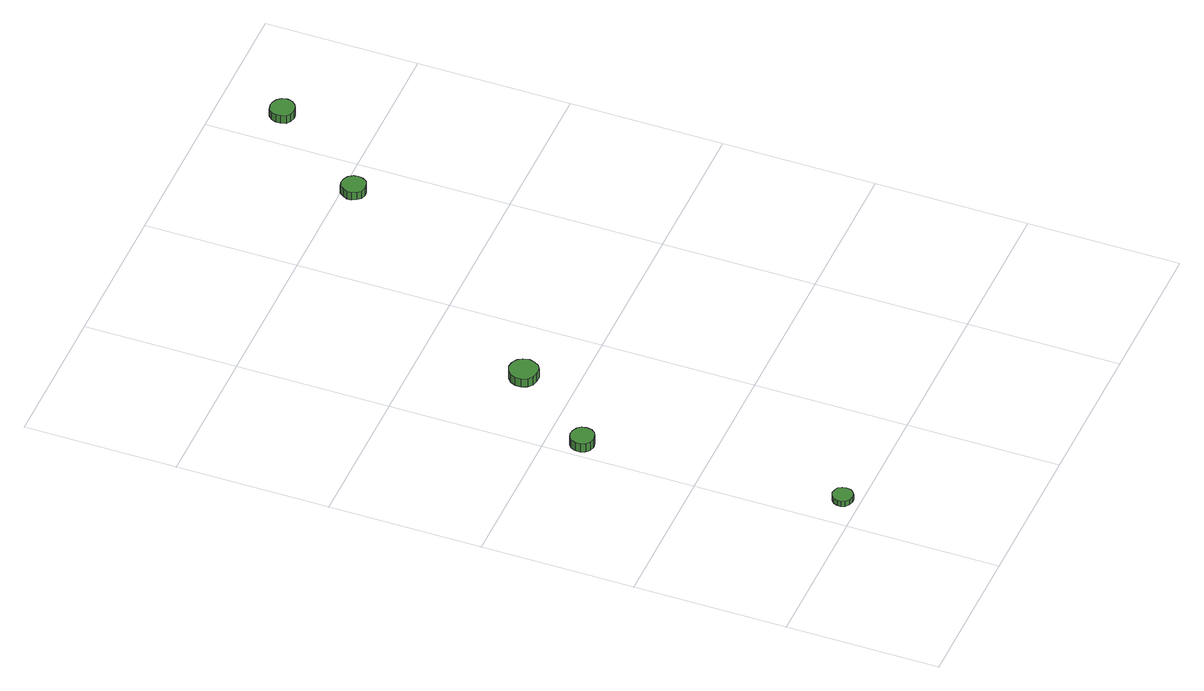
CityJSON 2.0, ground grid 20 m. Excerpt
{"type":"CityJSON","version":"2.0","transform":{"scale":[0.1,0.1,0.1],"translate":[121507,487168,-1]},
"CityObjects":{
"tree1":{"type":"SolitaryVegetationObject","attributes":{"function":"something"},"geometry":[{"type":"MultiSurface","lod":"1","boundaries":[[[0,1,2,3,4,5,6,7,8,9,10,11,12,13,14]],[[15,16,17,18,19,20,21,22,23,24,25,26,27,28,29]],[[0,29,28,1]],[[1,28,27,2]],[[2,27,26,3]],[[3,26,25,4]],[[4,25,24,5]],[[5,24,23,6]],[[6,23,22,7]],[[7,22,21,8]],[[8,21,20,9]],[[9,20,19,10]],[[10,19,18,11]],[[11,18,17,12]],[[12,17,16,13]],[[13,16,15,14]],[[14,15,29,0]]]}]},
"tree2":{"type":"SolitaryVegetationObject","attributes":{"function":"something"},"geometry":[{"type":"MultiSurface","lod":"1","boundaries":[[[30,31,32,33,34,35,36,37,38,39,40,41,42,43,44]],[[45,46,47,48,49,50,51,52,53,54,55,56,57,58,59]],[[30,59,58,31]],[[31,58,57,32]],[[32,57,56,33]],[[33,56,55,34]],[[34,55,54,35]],[[35,54,53,36]],[[36,53,52,37]],[[37,52,51,38]],[[38,51,50,39]],[[39,50,49,40]],[[40,49,48,41]],[[41,48,47,42]],[[42,47,46,43]],[[43,46,45,44]],[[44,45,59,30]]]}]},
"tree3":{"type":"SolitaryVegetationObject","attributes":{"function":"something"},"geometry":[{"type":"MultiSurface","lod":"1","boundaries":[[[60,61,62,63,64,65,66,67,68,69,70,71,72,73,74]],[[75,76,77,78,79,80,81,82,83,84,85,86,87,88,89]],[[60,89,88,61]],[[61,88,87,62]],[[62,87,86,63]],[[63,86,85,64]],[[64,85,84,65]],[[65,84,83,66]],[[66,83,82,67]],[[67,82,81,68]],[[68,81,80,69]],[[69,80,79,70]],[[70,79,78,71]],[[71,78,77,72]],[[72,77,76,73]],[[73,76,75,74]],[[74,75,89,60]]]}]},
"tree4":{"type":"SolitaryVegetationObject","attributes":{"function":"something"},"geometry":[{"type":"MultiSurface","lod":"1","boundaries":[[[90,91,92,93,94,95,96,97,98,99,100,101,102,103,104]],[[105,106,107,108,109,110,111,112,113,114,115,116,117,118,119]],[[90,119,118,91]],[[91,118,117,92]],[[92,117,116,93]],[[93,116,115,94]],[[94,115,114,95]],[[95,114,113,96]],[[96,113,112,97]],[[97,112,111,98]],[[98,111,110,99]],[[99,110,109,100]],[[100,109,108,101]],[[101,108,107,102]],[[102,107,106,103]],[[103,106,105,104]],[[104,105,119,90]]]}]},
"tree5":{"type":"SolitaryVegetationObject","attributes":{"function":"something"},"geometry":[{"type":"MultiSurface","lod":"1","boundaries":[[[120,121,122,123,124,125,126,127,128,129,130,131,132,133,134]],[[135,136,137,138,139,140,141,142,143,144,145,146,147,148,149]],[[120,149,148,121]],[[121,148,147,122]],[[122,147,146,123]],[[123,146,145,124]],[[124,145,144,125]],[[125,144,143,126]],[[126,143,142,127]],[[127,142,141,128]],[[128,141,140,129]],[[129,140,139,130]],[[130,139,138,131]],[[131,138,137,132]],[[132,137,136,133]],[[133,136,135,134]],[[134,135,149,120]]]}]}
},
"vertices":[
[58,23,14],[57,28,14],[54,33,14],[49,35,14],[44,36,14],[39,34,14],[34,30,14],[32,25,14],[32,20,14],[34,15,14],[39,11,14],[44,10,14],[49,10,14],[54,13,14],[57,17,14],[57,17,6],[54,13,6],[49,10,6],[44,10,6],[39,11,6],[34,15,6],[32,20,6],[32,25,6],[34,30,6],[39,34,6],[44,36,6],[49,35,6],[54,33,6],[57,28,6],[58,23,6],
[38,356,20],[37,362,20],[33,367,20],[27,370,20],[21,371,20],[14,369,20],[10,365,20],[7,359,20],[7,352,20],[10,346,20],[14,342,20],[21,340,20],[27,341,20],[33,344,20],[37,349,20],[37,349,7],[33,344,7],[27,341,7],[21,340,7],[14,342,7],[10,346,7],[7,352,7],[7,359,7],[10,365,7],[14,369,7],[21,371,7],[27,370,7],[33,367,7],[37,362,7],[38,356,7],
[124,465,25],[122,473,25],[118,479,25],[111,483,25],[103,484,25],[96,481,25],[90,476,25],[87,469,25],[87,461,25],[90,454,25],[96,449,25],[103,447,25],[111,447,25],[118,451,25],[122,458,25],[122,458,12],[118,451,12],[111,447,12],[103,447,12],[96,449,12],[90,454,12],[87,461,12],[87,469,12],[90,476,12],[96,481,12],[103,484,12],[111,483,12],[118,479,12],[122,473,12],[124,465,12],
[365,785,21],[364,791,21],[360,797,21],[354,800,21],[348,801,21],[341,799,21],[337,794,21],[334,788,21],[334,782,21],[337,776,21],[341,771,21],[348,769,21],[354,770,21],[360,773,21],[364,779,21],[364,779,9],[360,773,9],[354,770,9],[348,769,9],[341,771,9],[337,776,9],[334,782,9],[334,788,9],[337,794,9],[341,799,9],[348,801,9],[354,800,9],[360,797,9],[364,791,9],[365,785,9],
[469,919,18],[467,926,18],[463,931,18],[457,934,18],[451,935,18],[444,933,18],[439,928,18],[437,922,18],[437,916,18],[439,909,18],[444,905,18],[451,903,18],[457,904,18],[463,907,18],[467,912,18],[467,912,6],[463,907,6],[457,904,6],[451,903,6],[444,905,6],[439,909,6],[437,916,6],[437,922,6],[439,928,6],[444,933,6],[451,935,6],[457,934,6],[463,931,6],[467,926,6],[469,919,6]
]}
